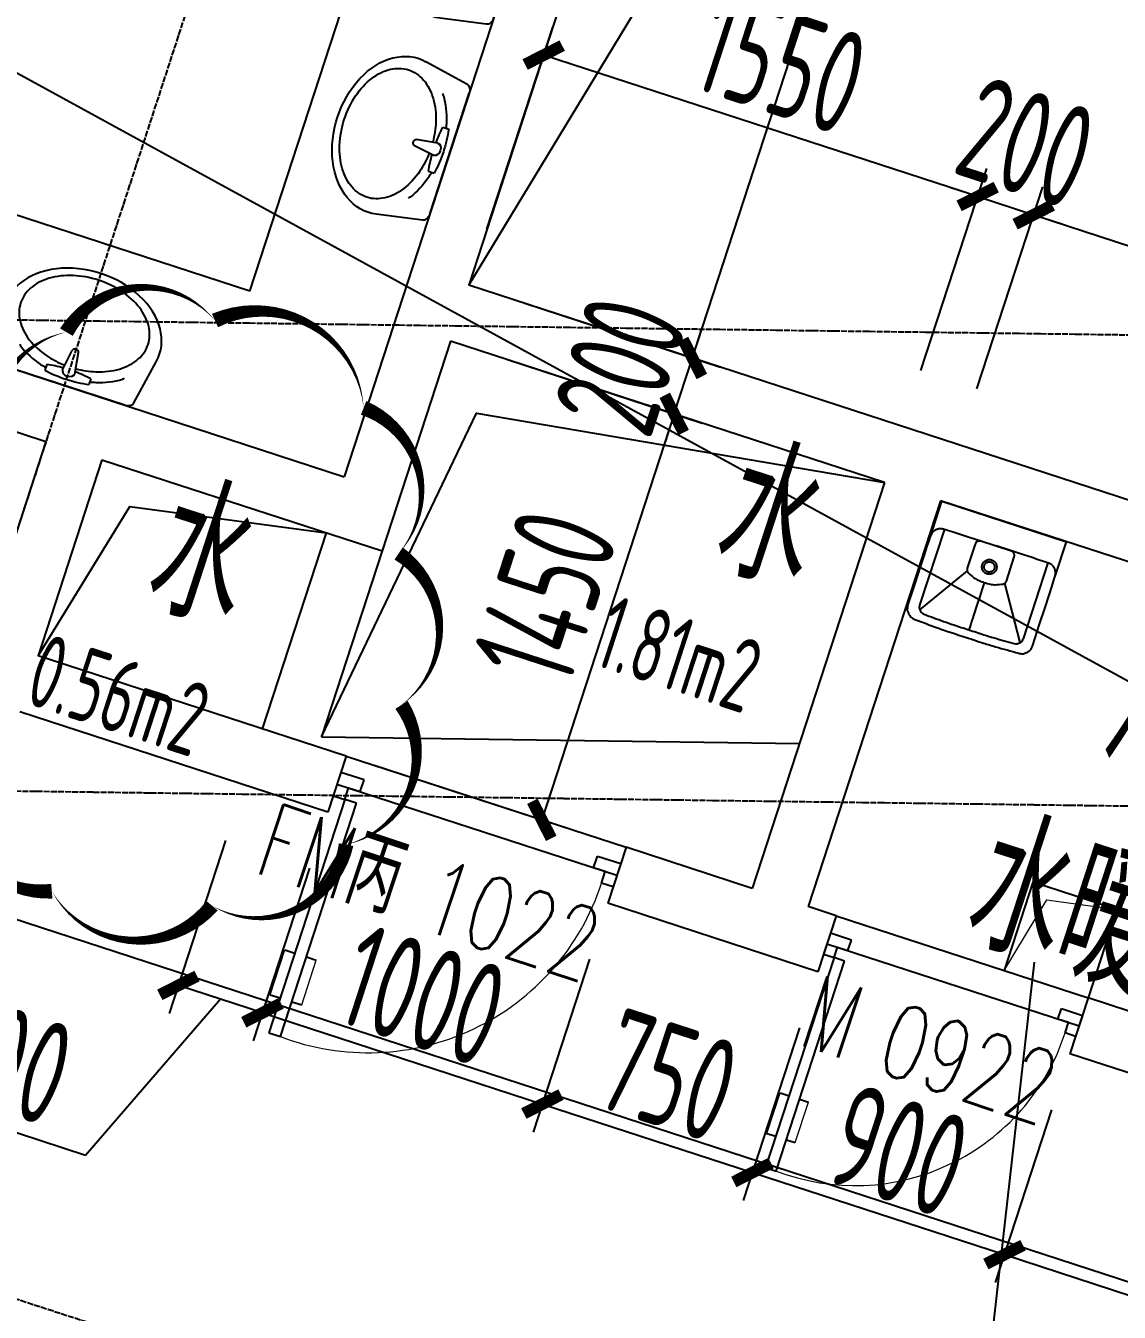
# Model space of a CAD drawing. Header units: millimetres. Extents: x 11639278 to 23698211, y -13072636 to -5537337.
# Drawn here: x 11841120 to 11844833, y -6352120 to -6347750 of the extents above; entities that cross this region are included whole.
import ezdxf
from ezdxf.enums import TextEntityAlignment as Align

# ---------------------------------------------------------------- set-up
doc = ezdxf.new("R2010")
doc.units = ezdxf.units.MM
doc.header["$LTSCALE"] = 10
for name, pattern in [('A2-RG-AXIS$0$CENTER', [2, 1.25, -0.25, 0.25, -0.25]), ('A2-RG-AXIS$0$DOTE', [2.4200000000000004, 2, -0.2, 0.02, -0.2]), ('A2-RI-F1$0$HIDDEN', [0.375, 0.25, -0.125])]:
    doc.linetypes.add(name, pattern=pattern)
for name, color, linetype in [('A2-RB-F1$0$A-DIMS-100', 1, 'Continuous'), ('A2-RD-F1（少）$0$A-1-1-X-toilel$0$A-FIXT', 55, 'Continuous'), ('A2-RG-AXIS$0$A-GRID', 1, 'A2-RG-AXIS$0$CENTER'), ('A2-RI-F1$0$A-BEAM-PLAN-C', 2, 'Continuous'), ('A2-RI-F1$0$A-DOOR', 32, 'Continuous'), ('A2-RI-F1$0$A-HOLE', 2, 'Continuous'), ('A2-RI-F1$0$A-STRS', 50, 'Continuous'), ('A2-RI-F1$0$A-SYMB', 4, 'Continuous'), ('A2-RI-F1$0$A-SYMB-AREA', 4, 'Continuous'), ('A2-RI-F1$0$A-SYMB-DOOR', 3, 'Continuous'), ('A2-RI-F1$0$A-SYMB-NAME', 4, 'Continuous'), ('A2-RI-F1$0$A-SYMB-VOID', 35, 'Continuous'), ('A2-RI-F1$0$A-WALL', 7, 'Continuous')]:
    doc.layers.add(name, color=color, linetype=linetype)
doc.layers.add('A2-RI-F1$0$A-DETL-LLIN', color=3, linetype='Continuous', lineweight=5)
doc.styles.add('A2-RB-F1$0$XD2008', font='hzs.shx', dxfattribs={"width": 0.7, "bigfont": 'hztxt.shx'})
doc.styles.add('A2-RI-F1$0$ECADI', font='hzs.shx', dxfattribs={"width": 0.7, "bigfont": 'hztxt.shx'})
doc.styles.add('A2-RI-F1$0$ECADI-TXT', font='simplex.shx', dxfattribs={"bigfont": 'hztxt.shx'})
doc.dimstyles.new('A2-RB-F1$0$XD100$0', dxfattribs={"dimscale": 100, "dimtxt": 3.5, "dimasz": 1, "dimexe": 1, "dimexo": 2, "dimgap": 0.5, "dimtad": 1, "dimdec": 0, "dimdsep": 46, "dimtxsty": 'A2-RB-F1$0$XD2008', "dimblk1": 'A2-RB-F1$0$_ArchTick', "dimblk2": 'A2-RB-F1$0$_ArchTick', "dimsah": 1, "dimcen": 2.5, "dimclrt": 4, "dimaunit": 1, "dimadec": 0, "dimazin": 0, "dimtfac": 1, "dimtdec": 0, "dimtix": 1, "dimtmove": 1, "dimatfit": 3, "dimfxl": 0, "dimtolj": 1, "dimtzin": 0, "dimarcsym": 0})

# ---------------------------------------------------------------- blocks, each defined once
blk = doc.blocks.new('A2-RI-F1$0$5erhfh')
at = {"layer": 'A2-RI-F1$0$A-SYMB-AREA', "style": 'A2-RI-F1$0$ECADI', "width": 0.7}
blk.add_attdef('340M2', text='', height=2.5, dxfattribs=at).set_placement((0, 1.25), align=Align.MIDDLE_LEFT)
at = {"layer": 'A2-RI-F1$0$A-SYMB-NAME', "style": 'A2-RI-F1$0$ECADI', "width": 0.7}
blk.add_attdef('CHINESENAME', (-12.29193252821193, 3.0875), '', height=4.5, dxfattribs=at)
blk = doc.blocks.new('A2-RI-F1$0$door-1000')
for p, q in [((0.6493001440558146, 0.6470603530760854), (0.7083274303022336, 0.7058840215922828)), ((0.7083274303022336, 0.7058840215922828), (0.7083274303022336, 0.7058840215922828)), ((0.7083274303022336, 0.7058840215922828), (0.7671510987011061, 0.6468567355786945)), ((0.6787119787186384, 0.6175467101875256), (0.6493001440558146, 0.6470603530760854)), ((0.7082256213780056, 0.6469585443846881), (0.6787119787186384, 0.6175467101875256)), ((0.7376374560417389, 0.617444901379713), (0.7082256213780056, 0.6469585443846881)), ((0.7671510987011061, 0.6468567355786945), (0.7376374560417389, 0.617444901379713)), ((0.05902728531691537, 0.058823668749028), (-4.638422979041934e-10, 3.510649548843503e-10)), ((0.0884391195140779, 0.02931002574223385), (0.05902728531691537, 0.058823668749028)), ((-4.638422979041934e-10, 3.510649548843503e-10), (0.05882366746845946, -0.05902728554610803)), ((-4.638422979041934e-10, 3.510649548843503e-10), (-4.638422979041934e-10, 3.510649548843503e-10)), ((0.05892547639177792, -0.0001018084567476762), (0.0884391195140779, 0.02931002574223385)), ((0.05882366746845946, -0.05902728554610803), (0.08833731059166894, -0.02961545134712651)), ((0.08833731059166894, -0.02961545134712651), (0.05892547639177792, -0.0001018084567476762)), ((0.1178509532483076, -0.000203617149963975), (0.08833731059166894, -0.02961545134712651)), ((0.08833731059166894, -0.02961545134712651), (0.6765739950369607, -0.619888310551687)), ((0.7060876381601702, -0.5904764763545245), (0.1178509532483076, -0.000203617149963975)), ((0.5050864988024841, -0.3887795741884474), (0.5300519447773695, -0.3639002478448674)), ((0.4506074101691411, -0.4430707346164127), (0.4755728561449359, -0.4181914085038443)), ((0.6182652814331959, -0.502350123713768), (0.6432307274099003, -0.4774707974866033)), ((0.5637861927989434, -0.5566412841435522), (0.588751638309077, -0.5317619579127495)), ((0.6765739950369607, -0.619888310551687), (0.7060876381601702, -0.5904764763545245))]:
    blk.add_line(p, q)
at = {"lineweight": 13}
for p, q in [((0.6432307274099003, -0.4774707974866033), (0.5300519447773695, -0.3639002478448674)), ((0.5637861927989434, -0.5566412841435522), (0.4506074101691411, -0.4430707346164127))]:
    blk.add_line(p, q, dxfattribs=at)
blk.add_arc((0.1481008371338248, 0.02847035136255727), 0.833333333809029, 312.0349782215454, 44.97267390679077, dxfattribs=at)
blk = doc.blocks.new('A2-RI-F1$0$ECADI-TAG-DOOR')
blk = doc.blocks.new('A2-RI-F1')
at = {"layer": 'A2-RI-F1$0$A-BEAM-PLAN-C'}
for p, q in [((11842139.35696339, -6349471.974983936), (11841922.40860529, -6350137.579361187)), ((11842329.51105943, -6349533.954172071), (11842123.78664397, -6350165.123140715)), ((11842123.78664397, -6350165.123140715), (11843746.75418974, -6350187.486670898))]:
    blk.add_line(p, q, dxfattribs=at)
at = {"layer": 'A2-RI-F1$0$A-DETL-LLIN'}
blk.add_lwpolyline([(11844442.01218575, -6350958.823749803), (11844586.54302688, -6350719.378317066), (11844825.16414321, -6350751.374429961)], dxfattribs=at)
at = {"layer": 'A2-RI-F1$0$A-HOLE'}
for p, q in [((11844539.93275645, -6350658.405568648), (11844442.01218575, -6350958.823749802)), ((11844825.16414321, -6350751.374429961), (11844539.93275645, -6350658.405568648)), ((11844825.16414321, -6350751.374429961), (11844727.2433298, -6351051.792532006))]:
    blk.add_line(p, q, dxfattribs=at)
at = {"layer": 'A2-RI-F1$0$A-STRS'}
for p, q in [((11842207.63974934, -6350230.548143396), (11843158.41022951, -6350540.444084063)), ((11842176.65015528, -6350325.625191413), (11843127.42063544, -6350635.52113208)), ((11843871.48808963, -6350772.866039577), (11844727.2433298, -6351051.792532004)), ((11843840.49849557, -6350867.943087594), (11844696.25373573, -6351146.869580021))]:
    blk.add_line(p, q, dxfattribs=at)
at = {"layer": 'A2-RI-F1$0$A-SYMB'}
blk.add_lwpolyline([(11847011.99882421, -6353542.674564505), (11844347.99528472, -6352674.350827796), (11844545.1730036, -6350930.177739101)], dxfattribs=at)
at = {"layer": 'A2-RI-F1$0$A-SYMB-VOID', "linetype": 'A2-RI-F1$0$HIDDEN', "ltscale": 500}
blk.add_lwpolyline([(11842623.89100344, -6348630.787257051), (11843896, -6346533), (11848846.9471135, -6347447.192957364)], dxfattribs=at)
at = {"layer": 'A2-RI-F1$0$A-SYMB-VOID', "ltscale": 500}
for points in [[(11842123.78664397, -6350165.123140715), (11842650, -6349065.5), (11844035.60605956, -6349301.280061134)], [(11841161.79222117, -6349889.662608631), (11841473.5, -6349383), (11842139.35696339, -6349471.974983936)]]:
    blk.add_lwpolyline(points, dxfattribs=at)
at = {"layer": 'A2-RI-F1$0$A-WALL'}
for p, q in [((11847985.11159611, -6332182.394076765), (11842623.89100344, -6348630.787257056)), ((11843363.44334763, -6345716.439507224), (11842201.33615368, -6349281.820881318)), ((11839063.85721344, -6348259.1849012), (11842201.33615368, -6349281.820881318)), ((11839001.8770477, -6348449.338678591), (11841188.58649612, -6349162.07900374)), ((11847063.5876774, -6350077.870444621), (11842623.89100344, -6348630.787257056)), ((11842561.9118153, -6348820.94135309), (11842329.51105943, -6349533.954172071)), ((11844035.60605956, -6349301.280061134), (11842561.9118153, -6348820.94135309)), ((11841188.58649612, -6349162.079003738), (11840568.79463946, -6351063.619888312)), ((11841378.74059, -6349224.058198461), (11841161.79222117, -6349889.662608631)), ((11841378.74059, -6349224.05819846), (11842329.51105943, -6349533.954172071)), ((11844035.60605956, -6349301.280061134), (11843586.25694558, -6350679.897257373)), ((11844225.7601556, -6349363.259249267), (11843776.41104162, -6350741.876445509)), ((11846185.72412349, -6350002.093636942), (11844225.7601556, -6349363.259249267)), ((11842207.63974934, -6350230.548143396), (11841161.79222117, -6349889.662608631)), ((11842145.66056121, -6350420.702239428), (11841099.81303303, -6350079.816704687)), ((11842207.63974934, -6350230.548143396), (11842145.66056121, -6350420.702239429)), ((11843158.41022951, -6350540.444084067), (11843096.43104137, -6350730.598180099)), ((11843586.25694558, -6350679.897257373), (11843158.41022951, -6350540.444084069)), ((11843809.5089015, -6350963.020135609), (11843096.43104137, -6350730.598180102)), ((11843871.48808963, -6350772.866039577), (11843776.41104162, -6350741.876445509)), ((11843871.48808963, -6350772.866039576), (11843809.5089015, -6350963.020135609)), ((11844727.18152178, -6351051.772386184), (11844665.20233365, -6351241.926482217)), ((11845736.37500951, -6351380.710833185), (11844727.18152179, -6351051.772386184)), ((11846288.00964648, -6351770.867387758), (11844665.20233365, -6351241.926482216))]:
    blk.add_line(p, q, dxfattribs=at)
at = {"layer": 'Defpoints', "color": 3}
blk.add_line((11846489, -6350866.5), (11821709.5, -6337304), dxfattribs=at)
at = {"layer": 'Defpoints', "color": 3, "linetype": 'Continuous'}
blk.add_line((11876854.97169655, -6362444.349408454), (11823602.24585224, -6345087.054547861), dxfattribs=at)
at = {"layer": 'Defpoints'}
blk.add_lwpolyline([(11841762.4681237, -6348751.254285099, 0, 50, 0.52056705), (11841257.79879527, -6348790.814979377, 0, 50, 0.52056705), (11841257.79879527, -6348790.814979377, 0, 50, 0.52056705), (11841059.89878884, -6349255.60006927, 0, 50, 0.52056705), (11841059.89878884, -6349255.60006927, 0, 50, 0.52056705), (11840802.60446844, -6349769.833233965, 0, 50, 0.52056705), (11840802.60446844, -6349769.833233964, 0, 50, 0.52056705), (11840881.76447101, -6350293.964951363, 0, 50, 0.52056705), (11840881.76447101, -6350293.964951362, 0, 50, 0.52056705), (11841208.32379366, -6350689.52720541, 0, 50, 0.52056705), (11841208.32379366, -6350689.52720541, 0, 50, 0.52056705), (11841752.57312337, -6350738.975280211, 0, 50, 0.52056705), (11841752.57312337, -6350738.975280211, 0, 50, 0.52056705), (11842207.7674502, -6350531.295600482, 0, 50, 0.52056705), (11842207.7674502, -6350531.295600482, 0, 50, 0.52056705), (11842395.7724563, -6350056.623130065, 0, 50, 0.52056705), (11842395.7724563, -6350056.623130066, 0, 50, 0.52056705), (11842385.87745598, -6349542.38996537, 0, 50, 0.52056705), (11842385.87745598, -6349542.38996537, 0, 50, 0.52056705), (11842267.13745212, -6349047.931561722, 0, 50, 0.52056705), (11842267.13745212, -6349047.931561722, 0, 50, 0.52056705), (11841762.46812369, -6348751.254285099, 0, 0, 0)], format="xyseb", dxfattribs=at)
ref = blk.add_blockref('A2-RI-F1$0$5erhfh', (11844507.99422449, -6350259.717314845), dxfattribs=dict(xscale=100.0000000002661, yscale=100.0000000002661, zscale=100.0000000002661, rotation=341.9467459264774))
ref.add_attrib('340M2', '1.81m2', (11843038.5, -6349918.5), dxfattribs={"layer": 'A2-RI-F1$0$A-SYMB-AREA', "height": 250, "rotation": 341.9467459342023, "style": 'A2-RI-F1$0$ECADI', "width": 0.7})
ref.add_attrib('CHINESENAME', '水', (11843434.99740461, -6349585.239413176), dxfattribs={"layer": 'A2-RI-F1$0$A-SYMB-NAME', "height": 449.9999999999999, "rotation": 341.9467459342023, "style": 'A2-RI-F1$0$ECADI', "width": 0.7})
ref = blk.add_blockref('A2-RI-F1$0$5erhfh', (11842578.49422449, -6350389.717314845), dxfattribs=dict(xscale=100.0000000002661, yscale=100.0000000002661, zscale=100.0000000002661, rotation=341.9467459264774))
ref.add_attrib('340M2', '0.56m2', (11841109, -6350048.5), dxfattribs={"layer": 'A2-RI-F1$0$A-SYMB-AREA', "height": 250, "rotation": 341.9467459342023, "style": 'A2-RI-F1$0$ECADI', "width": 0.7})
ref.add_attrib('CHINESENAME', '水', (11841505.49740461, -6349715.239413176), dxfattribs={"layer": 'A2-RI-F1$0$A-SYMB-NAME', "height": 449.9999999999999, "rotation": 341.9467459342023, "style": 'A2-RI-F1$0$ECADI', "width": 0.7})
ref = blk.add_blockref('A2-RI-F1$0$5erhfh', (11845829.6442446, -6350905.801212525), dxfattribs=dict(xscale=100.0000000002661, yscale=100.0000000002661, zscale=100.0000000002661, rotation=341.9467459264774))
ref.add_attrib('CHINESENAME', '清洁间', (11844756.64742472, -6350231.323310858), dxfattribs={"layer": 'A2-RI-F1$0$A-SYMB-NAME', "height": 449.9999999999999, "rotation": 341.9467459342023, "style": 'A2-RI-F1$0$ECADI', "width": 0.7})
ref = blk.add_blockref('A2-RI-F1$0$5erhfh', (11845360.47554306, -6351527.524753824), dxfattribs=dict(xscale=100.0000000002661, yscale=100.0000000002661, zscale=100.0000000002661, rotation=341.9467459264774))
ref.add_attrib('CHINESENAME', '水暖', (11844287.47872318, -6350853.046852155), dxfattribs={"layer": 'A2-RI-F1$0$A-SYMB-NAME', "height": 449.9999999999999, "rotation": 341.9467459342023, "style": 'A2-RI-F1$0$ECADI', "width": 0.7})
at = {"layer": 'A2-RI-F1$0$A-DOOR'}
for p, xscale, yscale, zscale, rotation in [((11842189.56248615, -6350286.009755522), 1000.000000000121, 1000.000000000121, 1000.000000000121, 297.0460334203052), ((11843852.11959335, -6350832.28919529), 900.000000000201, 900.000000000201, 900.000000000201, 297.0460334202938)]:
    blk.add_blockref('A2-RI-F1$0$door-1000', p, dxfattribs=dict(at, xscale=xscale, yscale=yscale, zscale=zscale, rotation=rotation))
at = {"layer": 'A2-RI-F1$0$A-SYMB-DOOR'}
ref = blk.add_blockref('A2-RI-F1$0$ECADI-TAG-DOOR', (11842341.80914791, -6351541.640029094), dxfattribs=dict(at, xscale=100.0000000021948, yscale=100.0000000021948, zscale=100.0000000021948, rotation=341.6200525909762))
ref.add_attrib('门窗主编号1', 'FM丙', dxfattribs={"height": 250.0000000002097, "rotation": 341.620052493189, "style": 'A2-RI-F1$0$ECADI-TXT', "width": 0.6999999999999982}).set_placement((11842353.24829084, -6350777.853976386), align=Align.RIGHT)
ref.add_attrib('门窗主编号2', '1022', (11842445.7952195, -6350813.054707914, 333.3333333332655), dxfattribs={"height": 250.0000000002097, "rotation": 341.620052493189, "style": 'A2-RI-F1$0$ECADI-TXT', "width": 0.6999999999999982})
ref = blk.add_blockref('A2-RI-F1$0$ECADI-TAG-DOOR', (11843894.51392842, -6352027.585321181, -333.3333333332655), dxfattribs=dict(at, xscale=100.0000000021948, yscale=100.0000000021948, zscale=100.0000000021948, rotation=341.6200525909762))
ref.add_attrib('门窗主编号1', 'M', dxfattribs={"height": 250.0000000002097, "rotation": 341.620052493189, "style": 'A2-RI-F1$0$ECADI-TXT', "width": 0.6999999999999982}).set_placement((11843905.95307135, -6351263.799268472, -333.3333333332655), align=Align.RIGHT)
ref.add_attrib('门窗主编号2', '0922', (11843998.5, -6351299), dxfattribs={"height": 250.0000000002097, "rotation": 341.620052493189, "style": 'A2-RI-F1$0$ECADI-TXT', "width": 0.6999999999999982})
blk = doc.blocks.new('A2-RG-AXIS')
at = {"layer": 'A2-RG-AXIS$0$A-GRID', "linetype": 'A2-RG-AXIS$0$DOTE'}
for p, q in [((11852706.95005826, -6313823.953760517), (11839546.10748518, -6354201.152515314)), ((11835588.55433006, -6348674.895688873), (11872727.02249406, -6349175.084193552)), ((11832290.15142998, -6349206.685999709), (11870250.84256026, -6361579.665947913)), ((11835567.00715613, -6350274.750594574), (11872705.48030027, -6350774.939166326))]:
    blk.add_line(p, q, dxfattribs=at)
blk = doc.blocks.new('A2-RB-F1$0$_ArchTick')
at = {"color": 0, "linetype": 'ByBlock', "const_width": 0.4}
blk.add_lwpolyline([(-0.5, -0.5), (0.5, 0.5)], dxfattribs=at)
blk = doc.blocks.new('*D1664')
at = {"layer": 'A2-RB-F1$0$A-DIMS-100', "color": 0, "lineweight": -2, "transparency": 16777216}
for p, q in [((11843821.22814388, -6345602.697228225), (11844485.81326319, -6345819.313367457)), ((11843383.55317077, -6348878.392990349), (11844390.73621517, -6345788.32377339)), ((11842814.04509947, -6348692.766445186), (11843478.63021878, -6348909.382584417))]:
    blk.add_line(p, q, dxfattribs=at)
at = {"layer": 'Defpoints', "color": 0, "transparency": 16777216}
for p in [(11843631.07404784, -6345540.71804009), (11844390.73621517, -6345788.32377339), (11842623.89100344, -6348630.78725705)]:
    blk.add_point(p, dxfattribs=at)
at = {"layer": 'A2-RB-F1$0$A-DIMS-100', "color": 0, "lineweight": -2, "transparency": 16777216, "xscale": 100, "yscale": 100, "zscale": 100}
for p, rotation in [((11844390.73621517, -6345788.32377339), 71.9470404932013), ((11843383.55317077, -6348878.392990349), 251.9470404932013)]:
    blk.add_blockref('A2-RB-F1$0$_ArchTick', p, dxfattribs=dict(at, rotation=rotation))
at = {"layer": 'A2-RB-F1$0$A-DIMS-100', "color": 4, "transparency": 16777216, "insert": (11843673.22133493, -6347263.631795218), "char_height": 350, "attachment_point": 5, "rotation": 71.9470404932013, "style": 'A2-RB-F1$0$XD2008'}
blk.add_mtext('\\A1;3250', dxfattribs=at)
blk = doc.blocks.new('*D1665')
at = {"layer": 'A2-RB-F1$0$A-DIMS-100', "color": 0, "lineweight": -2, "transparency": 16777216}
for p, q in [((11842814.04509947, -6348692.766445191), (11843478.63021886, -6348909.382584456)), ((11843383.55317085, -6348878.392990388), (11843414.54276492, -6348783.315942371)), ((11842752.06591133, -6348882.920541226), (11843416.65103072, -6349099.536680492)), ((11843321.57398271, -6349068.547086423), (11843383.55317085, -6348878.392990388)), ((11843321.57398271, -6349068.547086423), (11843290.58438864, -6349163.62413444))]:
    blk.add_line(p, q, dxfattribs=at)
at = {"layer": 'Defpoints', "color": 0, "transparency": 16777216}
for p in [(11842623.89100344, -6348630.787257053), (11842561.9118153, -6348820.941353088), (11843383.55317085, -6348878.392990388)]:
    blk.add_point(p, dxfattribs=at)
at = {"layer": 'A2-RB-F1$0$A-DIMS-100', "color": 0, "lineweight": -2, "transparency": 16777216, "xscale": 100, "yscale": 100, "zscale": 100}
for p, rotation in [((11843383.55317085, -6348878.392990388), 251.9470404924696), ((11843321.57398271, -6349068.547086423), 71.94704049246957)]:
    blk.add_blockref('A2-RB-F1$0$_ArchTick', p, dxfattribs=dict(at, rotation=rotation))
at = {"layer": 'A2-RB-F1$0$A-DIMS-100', "color": 4, "transparency": 16777216, "insert": (11843138.64021874, -6348903.743451753), "char_height": 350, "attachment_point": 5, "rotation": 71.94704049246964, "style": 'A2-RB-F1$0$XD2008'}
blk.add_mtext('\\A1;200', dxfattribs=at)
blk = doc.blocks.new('*D1666')
at = {"layer": 'A2-RB-F1$0$A-DIMS-100', "color": 0, "lineweight": -2, "transparency": 16777216}
for p, q in [((11842752.06591133, -6348882.920541227), (11843416.65103073, -6349099.536680488)), ((11843321.57398271, -6349068.54708642), (11842872.22486872, -6350447.16428265)), ((11842302.71679735, -6350261.537737456), (11842967.30191674, -6350478.153876718))]:
    blk.add_line(p, q, dxfattribs=at)
at = {"layer": 'Defpoints', "color": 0, "transparency": 16777216}
for p in [(11842561.9118153, -6348820.94135309), (11842112.56270132, -6350199.55854932), (11842872.22486872, -6350447.16428265)]:
    blk.add_point(p, dxfattribs=at)
at = {"layer": 'A2-RB-F1$0$A-DIMS-100', "color": 0, "lineweight": -2, "transparency": 16777216, "xscale": 100, "yscale": 100, "zscale": 100}
for p, rotation in [((11843321.57398271, -6349068.54708642), 71.94704049287326), ((11842872.22486872, -6350447.16428265), 251.9470404928733)]:
    blk.add_blockref('A2-RB-F1$0$_ArchTick', p, dxfattribs=dict(at, rotation=rotation))
at = {"layer": 'A2-RB-F1$0$A-DIMS-100', "color": 4, "transparency": 16777216, "insert": (11842882.97606768, -6349688.129097881), "char_height": 350, "attachment_point": 5, "rotation": 71.94704049287326, "style": 'A2-RB-F1$0$XD2008'}
blk.add_mtext('\\A1;1450', dxfattribs=at)
blk = doc.blocks.new('*D1669')
at = {"layer": 'A2-RB-F1$0$A-DIMS-100', "color": 0, "lineweight": -2, "transparency": 16777216}
for p, q in [((11842685.87019157, -6348440.633161022), (11842909.43242953, -6347754.737192636)), ((11844352.13707972, -6348330.152948694), (11842878.44283546, -6347849.814240653)), ((11844159.56443583, -6348920.971869064), (11844383.12667378, -6348235.075900679))]:
    blk.add_line(p, q, dxfattribs=at)
at = {"layer": 'Defpoints', "color": 0, "transparency": 16777216}
for p in [(11842878.44283546, -6347849.814240653), (11842623.89100344, -6348630.787257056), (11844097.58524769, -6349111.125965098)]:
    blk.add_point(p, dxfattribs=at)
at = {"layer": 'A2-RB-F1$0$A-DIMS-100', "color": 0, "lineweight": -2, "transparency": 16777216, "xscale": 100, "yscale": 100, "zscale": 100}
for p, rotation in [((11842878.44283546, -6347849.814240653), 161.9470404934015), ((11844352.13707972, -6348330.152948694), 341.9470404934015)]:
    blk.add_blockref('A2-RB-F1$0$_ArchTick', p, dxfattribs=dict(at, rotation=rotation))
at = {"layer": 'A2-RB-F1$0$A-DIMS-100', "color": 4, "transparency": 16777216, "insert": (11843685.01654424, -6347876.060236637), "char_height": 350, "attachment_point": 5, "rotation": 341.9470404934015, "style": 'A2-RB-F1$0$XD2008'}
blk.add_mtext('\\A1;1550', dxfattribs=at)
blk = doc.blocks.new('*D1670')
at = {"layer": 'A2-RB-F1$0$A-DIMS-100', "color": 0, "lineweight": -2, "transparency": 16777216}
for p, q in [((11844159.56443583, -6348920.971869064), (11844383.12667378, -6348235.075900691)), ((11844352.13707971, -6348330.152948707), (11844257.06003169, -6348299.16335464)), ((11844349.71853187, -6348982.951057199), (11844573.28076981, -6348297.055088826)), ((11844352.13707971, -6348330.152948707), (11844542.29117575, -6348392.132136842)), ((11844542.29117575, -6348392.132136842), (11844637.36822376, -6348423.121730909))]:
    blk.add_line(p, q, dxfattribs=at)
at = {"layer": 'Defpoints', "color": 0, "transparency": 16777216}
for p in [(11844542.29117575, -6348392.132136842), (11844097.5852477, -6349111.125965098), (11844287.73934373, -6349173.105153233)]:
    blk.add_point(p, dxfattribs=at)
at = {"layer": 'A2-RB-F1$0$A-DIMS-100', "color": 0, "lineweight": -2, "transparency": 16777216, "xscale": 100, "yscale": 100, "zscale": 100}
for p, rotation in [((11844352.13707971, -6348330.152948707), 341.9470404936496), ((11844542.29117575, -6348392.132136842), 161.9470404936497)]:
    blk.add_blockref('A2-RB-F1$0$_ArchTick', p, dxfattribs=dict(at, rotation=rotation))
at = {"layer": 'A2-RB-F1$0$A-DIMS-100', "color": 4, "transparency": 16777216, "insert": (11844516.94071438, -6348147.219184737), "char_height": 350, "attachment_point": 5, "rotation": 341.9470404936497, "style": 'A2-RB-F1$0$XD2008'}
blk.add_mtext('\\A1;200', dxfattribs=at)
blk = doc.blocks.new('*D1438')
at = {"layer": 'A2-RB-F1$0$A-DIMS-100', "color": 0, "lineweight": -2, "transparency": 16777216}
for p, q in [((11842083.68137307, -6350610.856335461), (11841892.40435209, -6351197.700244044)), ((11843034.45185323, -6350920.752276136), (11842843.17483226, -6351507.596184717)), ((11841923.39394616, -6351102.623196027), (11842874.16442632, -6351412.519136701))]:
    blk.add_line(p, q, dxfattribs=at)
at = {"layer": 'Defpoints', "color": 0, "transparency": 16777216}
for p in [(11842145.66056121, -6350420.702239428), (11843096.43104137, -6350730.598180102), (11842874.16442632, -6351412.519136701)]:
    blk.add_point(p, dxfattribs=at)
at = {"layer": 'A2-RB-F1$0$A-DIMS-100', "color": 0, "lineweight": -2, "transparency": 16777216, "xscale": 100, "yscale": 100, "zscale": 100}
for p, rotation in [((11841923.39394616, -6351102.623196027), 161.9470404932704), ((11842874.16442632, -6351412.519136701), 341.9470404932705)]:
    blk.add_blockref('A2-RB-F1$0$_ArchTick', p, dxfattribs=dict(at, rotation=rotation))
at = {"layer": 'A2-RB-F1$0$A-DIMS-100', "color": 4, "transparency": 16777216, "insert": (11842468.5057729, -6351043.647808326), "char_height": 350, "attachment_point": 5, "rotation": 341.94704049327044, "style": 'A2-RB-F1$0$XD2008'}
blk.add_mtext('\\A1;1000', dxfattribs=at)
blk = doc.blocks.new('*D1439')
at = {"layer": 'A2-RB-F1$0$A-DIMS-100', "color": 0, "lineweight": -2, "transparency": 16777216}
for p, q in [((11841798.45022903, -6350517.88755326), (11841607.17320805, -6351104.731461843)), ((11842083.68137307, -6350610.85633546), (11841892.40435209, -6351197.700244043)), ((11841923.39394616, -6351102.623196026), (11841638.16280212, -6351009.654413826)), ((11841780.77837414, -6351056.138804926), (11841322.53852401, -6351586.994797034)), ((11841322.53852401, -6351586.994797034), (11840628.47607349, -6351360.770760342))]:
    blk.add_line(p, q, dxfattribs=at)
at = {"layer": 'Defpoints', "color": 0, "transparency": 16777216}
for p in [(11841860.42941716, -6350327.733457226), (11842145.66056121, -6350420.702239428), (11841638.16280212, -6351009.654413826)]:
    blk.add_point(p, dxfattribs=at)
at = {"layer": 'A2-RB-F1$0$A-DIMS-100', "color": 0, "lineweight": -2, "transparency": 16777216, "xscale": 100, "yscale": 100, "zscale": 100}
for p, rotation in [((11841638.16280212, -6351009.654413826), 161.9470404932675), ((11841923.39394616, -6351102.623196026), 341.9470404932675)]:
    blk.add_blockref('A2-RB-F1$0$_ArchTick', p, dxfattribs=dict(at, rotation=rotation))
at = {"layer": 'A2-RB-F1$0$A-DIMS-100', "color": 4, "transparency": 16777216, "insert": (11841045.2338854, -6351259.959420651), "char_height": 350, "attachment_point": 5, "rotation": 341.94704049326754, "style": 'A2-RB-F1$0$XD2008'}
blk.add_mtext('\\A1;300', dxfattribs=at)
blk = doc.blocks.new('*D1508')
at = {"layer": 'A2-RB-F1$0$A-DIMS-100', "color": 0, "lineweight": -2, "transparency": 16777216}
for p, q in [((11844349.71853187, -6348982.951057201), (11844573.28076982, -6348297.055088826)), ((11844542.29117575, -6348392.132136842), (11846502.25514364, -6349030.966524518)), ((11846309.68249976, -6349621.785444877), (11846533.24473771, -6348935.889476502))]:
    blk.add_line(p, q, dxfattribs=at)
at = {"layer": 'Defpoints', "color": 0, "transparency": 16777216}
for p in [(11846502.25514364, -6349030.966524518), (11844287.73934373, -6349173.105153235), (11846247.70331162, -6349811.939540911)]:
    blk.add_point(p, dxfattribs=at)
at = {"layer": 'A2-RB-F1$0$A-DIMS-100', "color": 0, "lineweight": -2, "transparency": 16777216, "xscale": 100, "yscale": 100, "zscale": 100}
for p, rotation in [((11844542.29117575, -6348392.132136842), 161.947040493317), ((11846502.25514364, -6349030.966524518), 341.9470404933169)]:
    blk.add_blockref('A2-RB-F1$0$_ArchTick', p, dxfattribs=dict(at, rotation=rotation))
at = {"layer": 'A2-RB-F1$0$A-DIMS-100', "color": 4, "transparency": 16777216, "insert": (11845591.99974635, -6348497.625972643), "char_height": 350, "attachment_point": 5, "rotation": 341.947040493317, "style": 'A2-RB-F1$0$XD2008'}
blk.add_mtext('\\A1;2061', dxfattribs=at)
blk = doc.blocks.new('*D1511')
at = {"layer": 'A2-RB-F1$0$A-DIMS-100', "color": 0, "lineweight": -2, "transparency": 16777216}
for p, q in [((11844603.22314552, -6351432.080578248), (11844411.94612454, -6352018.924486827)), ((11844442.93571861, -6351923.84743881), (11846065.74303144, -6352452.788344353)), ((11846226.03045834, -6351961.02148379), (11846034.75343737, -6352547.865392369))]:
    blk.add_line(p, q, dxfattribs=at)
at = {"layer": 'Defpoints', "color": 0, "transparency": 16777216}
for p in [(11844665.20233365, -6351241.926482216), (11846288.00964648, -6351770.867387757), (11846065.74303144, -6352452.788344353)]:
    blk.add_point(p, dxfattribs=at)
at = {"layer": 'A2-RB-F1$0$A-DIMS-100', "color": 0, "lineweight": -2, "transparency": 16777216, "xscale": 100, "yscale": 100, "zscale": 100}
for p, rotation in [((11844442.93571861, -6351923.84743881), 161.9470404933315), ((11846065.74303144, -6352452.788344353), 341.9470404933315)]:
    blk.add_blockref('A2-RB-F1$0$_ArchTick', p, dxfattribs=dict(at, rotation=rotation))
at = {"layer": 'A2-RB-F1$0$A-DIMS-100', "color": 4, "transparency": 16777216, "insert": (11845324.06596167, -6351974.394533545), "char_height": 350, "attachment_point": 5, "rotation": 341.9470404933315, "style": 'A2-RB-F1$0$XD2008'}
blk.add_mtext('\\A1;1707', dxfattribs=at)
blk = doc.blocks.new('*D996')
at = {"layer": 'A2-RB-F1$0$A-DIMS-100', "color": 0, "lineweight": -2, "transparency": 16777216}
for p, q in [((11843747.52971336, -6351153.174231642), (11843556.25269239, -6351740.018140222)), ((11844603.22314552, -6351432.080578249), (11844411.94612454, -6352018.924486828)), ((11843587.24228646, -6351644.941092205), (11844442.93571861, -6351923.847438811))]:
    blk.add_line(p, q, dxfattribs=at)
at = {"layer": 'Defpoints', "color": 0, "transparency": 16777216}
for p in [(11843809.5089015, -6350963.020135609), (11844665.20233365, -6351241.926482216), (11844442.93571861, -6351923.847438811)]:
    blk.add_point(p, dxfattribs=at)
at = {"layer": 'A2-RB-F1$0$A-DIMS-100', "color": 0, "lineweight": -2, "transparency": 16777216, "xscale": 100, "yscale": 100, "zscale": 100}
for p, rotation in [((11843587.24228646, -6351644.941092205), 161.9470404934121), ((11844442.93571861, -6351923.847438811), 341.947040493412)]:
    blk.add_blockref('A2-RB-F1$0$_ArchTick', p, dxfattribs=dict(at, rotation=rotation))
at = {"layer": 'A2-RB-F1$0$A-DIMS-100', "color": 4, "transparency": 16777216, "insert": (11844084.81558919, -6351570.470907472), "char_height": 350, "attachment_point": 5, "rotation": 341.9470404934121, "style": 'A2-RB-F1$0$XD2008'}
blk.add_mtext('\\A1;900', dxfattribs=at)
blk = doc.blocks.new('*D997')
at = {"layer": 'A2-RB-F1$0$A-DIMS-100', "color": 0, "lineweight": -2, "transparency": 16777216}
for p, q in [((11843034.45185323, -6350920.752276136), (11842843.17483226, -6351507.596184716)), ((11843747.52971336, -6351153.174231641), (11843556.25269239, -6351740.018140221)), ((11842874.16442633, -6351412.519136699), (11843587.24228645, -6351644.941092204))]:
    blk.add_line(p, q, dxfattribs=at)
at = {"layer": 'Defpoints', "color": 0, "transparency": 16777216}
for p in [(11843096.43104137, -6350730.598180102), (11843809.5089015, -6350963.020135608), (11843587.24228645, -6351644.941092204)]:
    blk.add_point(p, dxfattribs=at)
at = {"layer": 'A2-RB-F1$0$A-DIMS-100', "color": 0, "lineweight": -2, "transparency": 16777216, "xscale": 100, "yscale": 100, "zscale": 100}
for p, rotation in [((11842874.16442633, -6351412.519136699), 161.9470404934189), ((11843587.24228645, -6351644.941092204), 341.9470404934189)]:
    blk.add_blockref('A2-RB-F1$0$_ArchTick', p, dxfattribs=dict(at, rotation=rotation))
at = {"layer": 'A2-RB-F1$0$A-DIMS-100', "color": 4, "transparency": 16777216, "insert": (11843300.42994304, -6351314.806756414), "char_height": 350, "attachment_point": 5, "rotation": 341.94704049341897, "style": 'A2-RB-F1$0$XD2008'}
blk.add_mtext('\\A1;750', dxfattribs=at)
blk = doc.blocks.new('A2-RD-F1（少）$0$A-1-1-X-toilel$0$A-1-10-01~10(B1~wd)$0$A$C39426295')
at = {"layer": 'A2-RD-F1（少）$0$A-1-1-X-toilel$0$A-FIXT'}
for p, q in [((488.4945671274327, 400.0000529871322, 4500.000000000013), (56.45459204772487, 400.0000529875979, 4500.000000000013)), ((29.20711274910718, 382.704184812028, 4500.000000000013), (-0.0002133985981345177, 227.0413712291047, 4500.000000000013)), ((193.7037553070113, 350.8004648503847, 4500.000000000013), (193.7037553065456, 371.4418433317915, 4500.000000000013)), ((250.4745795852505, 351.0705280229449, 4500.000000000013), (261.4745795880444, 278.7513892683201, 4500.000000000013)), ((294.4745795899071, 351.0705280234106, 4500.000000000013), (283.4745795875788, 278.752488065511, 4500.000000000013)), ((351.2454038686119, 350.8004648503847, 4500.000000000013), (351.2454038686119, 371.4418433317915, 4500.000000000013)), ((515.7420464260504, 382.7041848115623, 4500.000000000013), (544.9493725742213, 227.0413712291047, 4500.000000000013))]:
    blk.add_line(p, q, dxfattribs=at)
at = {"layer": 'A2-RD-F1（少）$0$A-1-1-X-toilel$0$A-FIXT', "extrusion": (0, 0, -1)}
for centre, major_axis, ratio, start_param, end_param in [((56.45459204819053, 380.0000529875979, 4500.000000000013), (27.5000000003047, 1.584532990945647e-09), 0.7272727272676434, 3.277214619003459, 4.712388980421111), ((488.4945671274327, 380.0000529880635, 4500.000000000013), (27.49999999983112, -9.000444486873224e-10), 0.7272727272633275, 4.712388980357173, 6.147563341816026), ((266.9761914419942, 182.2340579549782, 4500.000000000013), (257.5018427586477, 1.059552544652701e-08), 0.7272727272655477, 3.959184585758328, 4.341951489243402), ((272.4745795875788, 171.9375282814726, 4500.000000000013), (272.6897837204385, 2.710022065991253e-07), 0.7272727266518706, 4.341951490301822, 4.41934678502359), ((272.4745795875788, 125.2272484749556, 4500.000000000013), (347.588270444544, -1.520704597525568e-08), 0.7272727273516814, 4.483781897982597, 4.712388980352602), ((272.4745795875788, 597.015059708152, 4500.000000000013), (347.5882704766664, 3.861576071816048e-09), 0.7272727272842059, 1.631073783587, 1.799403409150896), ((272.4745795880444, 351.0705280234106, 4500.000000000013), (22.0000000002289, 1.237908303654669e-09), 0.7272727272555041, 3.141592653655882, 6.283185307245675), ((272.4745795875788, 125.2272484749556, 4500.000000000013), (347.5882704811407, 2.605508531233118e-09), 0.7272727272751085, -1.570796326789714, -1.342189244443152), ((272.4745795875788, 597.015059708152, 4500.000000000013), (347.5882705534718, 3.145316282543536e-08), 0.7272727271261427, 1.342189244563349, 1.510518921195238), ((272.4745795875788, 171.9375282814726, 4500.000000000013), (272.6897833661853, 1.018285577360206e-07), 0.7272727274882769, -1.277754130047479, -1.200358835214891), ((277.972967733629, 182.2340579554439, 4500.000000000013), (257.5018427565484, -7.182811691572795e-09), 0.7272727272685225, -1.200358835643395, -0.8175919321537164), ((414.31564251706, 151.6791826151311, 4500.000000000013), (396.8197631844494, 2.028874503601595e-06), 0.7272727281736645, 3.737676922867439, 3.759410018160616), ((266.9761914415285, 168.4618620253168, 4500.000000000013), (227.2056963425946, 5.106563347226626e-09), 0.7272727272689086, 3.959184585738446, 4.341951489228707), ((272.4745795871131, 158.1653323513456, 4500.000000000013), (242.3936370587419, 1.138244318809454e-08), 0.7272727272346979, 4.341951489264275, 4.62959352509805), ((272.4745795871131, 158.1653323513456, 4500.000000000013), (242.3936370285943, 1.074678955656512e-08), 0.7272727273219654, -1.48800099320408, -1.200358835557764), ((277.972967733629, 168.4618620253168, 4500.000000000013), (227.2056963307689, 1.91302768773282e-08), 0.727272727292126, -1.200358835539811, -0.8175919320213831), ((130.6335166580975, 151.6791826151311, 4500.000000000013), (396.8197625484763, 7.99068900773132e-07), 0.7272727269232031, -0.6178173571333467, -0.5960842617328364), ((258.4837090726942, 175.0492683039047, 4500.000000000013), (214.7894211496992, -3.381451608253515e-09), 0.7272727272691979, 3.557590480720236, 3.959184585697382), ((272.4745795875788, 278.7519386671484, 4500.000000000013), (10.99999999996655, -6.210604946968998e-10), 0.7272727272688218, -6.870165156036556e-05, 3.141523951938233), ((286.4654501024634, 175.0492683039047, 4500.000000000013), (214.7894211508623, -1.719594871603682e-09), 0.7272727272722466, -0.8175919321304026, -0.4159978271614542), ((272.4745795880444, 200.0000529875979, 4500.000000000013), (275.000000000025, 7.622097397686627e-11), 0.7272727272727985, -0.1356219653307993, 3.277214618921208), ((245.294118267484, 179.2870192779228, 4500.000000000013), (200.3700537005009, 3.141432402640573e-10), 0.7272727272759633, 3.141592653592641, 3.557590480739181), ((299.6550409081392, 179.2870192774571, 4500.000000000013), (200.3700537004522, -2.757677291603445e-09), 0.7272727272886609, -0.4159978271614841, -2.140865262845182e-11), ((245.294118267484, 179.2870192779228, 4500.000000000013), (200.3700537005009, 3.133877259519672e-09), 0.7272727272514968, 2.725594826449745, 3.141592653611991), ((299.6550409081392, 179.2870192774571, 4500.000000000013), (200.3700537004523, 8.934533734277985e-10), 0.7272727272713133, 3.646194457473939e-12, 0.41599782715666), ((258.4837090726942, 183.5247702514753, 4500.000000000013), (214.7894211501557, -5.44413679121953e-10), 0.7272727272766517, 2.324000721469409, 2.725594826440325), ((286.4654501024634, 183.5247702514753, 4500.000000000013), (214.7894211506791, 3.225448354268744e-09), 0.7272727272797168, 0.415997827167915, 0.8175919321339258), ((266.9761914419942, 190.1121765300632, 4500.000000000013), (227.205696344469, -6.984352165769727e-09), 0.7272727272626863, 1.941233817942973, 2.324000721431076), ((277.9729677331634, 190.1121765300632, 4500.000000000013), (227.2056963376007, -8.168339581492439e-09), 0.7272727272747516, 0.8175919320827592, 1.200358835585929), ((272.4745795875788, 200.4087062040344, 4500.000000000013), (242.3936370481608, -2.121203518993618e-09), 0.7272727272653102, 1.570796326787364, 1.941233817959805), ((272.4745795875788, 200.4087062040344, 4500.000000000013), (242.3936370516785, 5.162117417089571e-09), 0.7272727272547561, 1.200358835642452, 1.570796326809217)]:
    blk.add_ellipse(centre, major_axis=major_axis, ratio=ratio, start_param=start_param, end_param=end_param, dxfattribs=at)
blk = doc.blocks.new('A2-RD-F1（少）')
at = {"layer": 'A2-RD-F1（少）$0$A-1-1-X-toilel$0$A-FIXT'}
for p, q in [((11841880.89569955, -6348651.482042329), (11842888.05006492, -6345561.486211729)), ((11841880.89569955, -6348651.482042328), (11839218.81071888, -6347783.790974412)), ((11844190.95721975, -6349488.00145986), (11844230.58236903, -6349364.8310107)), ((11844230.58236903, -6349364.8310107), (11844653.6752327, -6349502.734704301)), ((11844238.98615129, -6349460.056304185), (11844155.06629957, -6349717.525045291)), ((11844343.43933378, -6349510.682967766), (11844316.69170071, -6349592.745546188)), ((11844466.93408291, -6349535.158403149), (11844362.34933009, -6349501.069849675)), ((11844614.78734536, -6349619.504402023), (11844653.6752327, -6349502.734704301)), ((11844449.79956794, -6349636.130977883), (11844476.547201, -6349554.068399461)), ((11844590.77122896, -6349574.717802235), (11844506.85137723, -6349832.186543341)), ((11844155.79596094, -6349734.285766651), (11844317.1352858, -6349601.397587231)), ((11844496.3851077, -6349845.298041666), (11844444.34270945, -6349642.859817114))]:
    blk.add_line(p, q, dxfattribs=at)
for points in [[(11844115.14613113, -6349718.993014561), (11844139.32439726, -6349644.820756437), (11844157.78849714, -6349588.224141879), (11844171.36112933, -6349546.723572388), (11844180.86497915, -6349517.839361011), (11844187.12277657, -6349499.091877416), (11844190.95721975, -6349488.00145986), (11844193.19099443, -6349482.088484633), (11844194.64682395, -6349478.873277175), (11844194.64682395, -6349478.873277175), (11844196.01050781, -6349476.287795233), (11844197.42048352, -6349473.910276895), (11844198.87830895, -6349471.730585937), (11844200.38552914, -6349469.738560922), (11844201.94368295, -6349467.924059425), (11844203.55433445, -6349466.276926209), (11844205.21902868, -6349464.786999835), (11844206.9393107, -6349463.444118864), (11844206.9393107, -6349463.444118864), (11844208.71565024, -6349462.240001138), (11844210.54425294, -6349461.173767524), (11844212.42023632, -6349460.246392952), (11844214.33869886, -6349459.458846156), (11844216.29477091, -6349458.812127282), (11844218.28355714, -6349458.307186048), (11844220.30016267, -6349457.945035414), (11844222.33973643, -6349457.726618482), (11844222.33973643, -6349457.726618482), (11844224.40156822, -6349457.651661698), (11844226.50174988, -6349457.714745034), (11844228.66060219, -6349457.909155323), (11844230.89841448, -6349458.228211238), (11844233.23549513, -6349458.665237645), (11844235.69214588, -6349459.21351518), (11844238.28866229, -6349459.866343501), (11844241.04532751, -6349460.617060289), (11844241.04532751, -6349460.617060289), (11844244.2631717, -6349461.551982935), (11844249.3658919, -6349463.129558499), (11844258.0579392, -6349465.901321221), (11844272.04371384, -6349470.41876773), (11844293.02768549, -6349477.233375219), (11844322.71426721, -6349486.896665529), (11844362.80785925, -6349499.960135291), (11844415.01290606, -6349516.975274515)], [(11844538.2389948, -6349856.896708163), (11844562.41288739, -6349782.723024516), (11844580.84644852, -6349726.116456101), (11844594.33617353, -6349684.588863685), (11844603.67862055, -6349655.652044373), (11844609.6702783, -6349636.817814705), (11844613.10767972, -6349625.597984605), (11844614.78734536, -6349619.504402023), (11844615.50579534, -6349616.04885167), (11844615.50579534, -6349616.04885167), (11844615.92760793, -6349613.156374413), (11844616.18947124, -6349610.404638133), (11844616.29609969, -6349607.78453546), (11844616.25223292, -6349605.286946207), (11844616.06260437, -6349602.902769201), (11844615.73193467, -6349600.622878057), (11844615.26496346, -6349598.438152588), (11844614.66643037, -6349596.339472605), (11844614.66643037, -6349596.339472605), (11844613.9408364, -6349594.319869909), (11844613.09176519, -6349592.38087016), (11844612.12258692, -6349590.526138183), (11844611.03669081, -6349588.759345007), (11844609.83742184, -6349587.084168276), (11844608.52817543, -6349585.504260002), (11844607.11230937, -6349584.023323044), (11844605.59318726, -6349582.644978002), (11844605.59318726, -6349582.644978002), (11844603.97154405, -6349581.369422364), (11844602.23757262, -6349580.182794537), (11844600.37881115, -6349579.067696145), (11844598.38280446, -6349578.00677304), (11844596.23707836, -6349576.982664878), (11844593.92919005, -6349575.97797948), (11844591.44669056, -6349574.975343685), (11844588.77711849, -6349573.957422361), (11844588.77711849, -6349573.957422361), (11844585.62639776, -6349572.816562829), (11844580.57412862, -6349571.08420183), (11844571.91822758, -6349568.201541239), (11844557.95667441, -6349563.60978251), (11844536.98740423, -6349556.75007047), (11844507.30837157, -6349547.063619391), (11844467.2175562, -6349533.991630725), (11844415.01290606, -6349516.975274515)], [(11844374.35523421, -6349641.714288833), (11844366.25772146, -6349666.55771231), (11844359.07418481, -6349688.59702841), (11844352.73438323, -6349708.04773877), (11844347.16806954, -6349725.125364042), (11844342.30500889, -6349740.045386849), (11844338.0749479, -6349753.023346856), (11844334.40763933, -6349764.274764718), (11844331.23285459, -6349774.015104041), (11844331.23285459, -6349774.015104041), (11844328.48537916, -6349782.444444965), (11844326.12022235, -6349789.700820346), (11844324.09741998, -6349795.906841547), (11844322.37701407, -6349801.185100915), (11844322.16684885, -6349801.829894438)]]:
    blk.add_lwpolyline(points, dxfattribs=at)
for points in [[(11844362.34933009, -6349501.069849675, 0.06554299999999999), (11844357.93141247, -6349500.246817457, 0.08794600000000001), (11844354.59577841, -6349500.656317492, 0.043207), (11844350.98269291, -6349502.11601728, 0.043207), (11844347.67424071, -6349504.174962246, 0.08794600000000001), (11844345.37777189, -6349506.628607669, 0.06554299999999999), (11844343.43933378, -6349510.682967766)], [(11844476.547201, -6349554.068399461, 0.06554299999999999), (11844477.37023322, -6349549.650481842, 0.08794600000000001), (11844476.96073319, -6349546.314847779, 0.043207), (11844475.5010334, -6349542.701762276, 0.043207), (11844473.44208843, -6349539.393310076, 0.08794600000000001), (11844470.98844301, -6349537.096841263, 0.06554299999999999), (11844466.93408291, -6349535.158403149)], [(11844316.69170071, -6349592.745546188, 0.045154), (11844315.97090847, -6349595.897210522, 0.066973), (11844315.96906368, -6349598.082247131, 0.023377), (11844316.45071346, -6349600.734497451, 0.023377), (11844317.17786528, -6349603.330225282, 0.066973), (11844318.13543293, -6349605.29428114, 0.045154), (11844320.16235298, -6349607.813011311)], [(11844320.16235298, -6349607.813011311, 0.040676), (11844339.64841721, -6349624.959622975, 0.061834), (11844354.52531381, -6349633.414544571, 0.019555), (11844374.63651436, -6349640.851312499, 0.019555), (11844395.26727406, -6349646.69405667, 0.061834), (11844412.26906514, -6349648.629735237, 0.040676), (11844438.11657408, -6349646.259234732)], [(11844438.11657408, -6349646.259234732, 0.045154), (11844441.23841846, -6349645.418702642, 0.066973), (11844443.16944364, -6349644.396160237, 0.023377), (11844445.28654073, -6349642.72749231, 0.023377), (11844447.23859716, -6349640.868488826, 0.066973), (11844448.52470469, -6349639.102047258, 0.045154), (11844449.79956794, -6349636.130977883)], [(11844115.14613113, -6349718.993014561, 0.06554299999999999), (11844113.08853488, -6349730.037824527, 0.08794600000000001), (11844114.11229116, -6349738.376890666, 0.043207), (11844117.76156275, -6349747.409601116, 0.043207), (11844122.90890946, -6349755.680747532, 0.08794600000000001), (11844129.043004, -6349761.421913368, 0.06554299999999999), (11844139.17892636, -6349766.268005343)], [(11844155.06629957, -6349717.525045291, 0.063574), (11844153.70234194, -6349724.690323566, 0.086064), (11844154.29887294, -6349730.063210759, 0.041147), (11844156.54564998, -6349735.951221799, 0.041147), (11844159.7262645, -6349741.391840366, 0.086064), (11844163.53955157, -6349745.223640217, 0.063574), (11844169.97817852, -6349748.650802108)], [(11844139.17892636, -6349766.268005343, 0.004503), (11844215.25221042, -6349794.912417945, 0.008694), (11844255.03796295, -6349808.705760797, 0.000313), (11844313.68221408, -6349827.8610204, 0.000313), (11844372.35041397, -6349846.942804459, 0.008694), (11844412.62261636, -6349859.243703874, 0.004503), (11844490.96400402, -6349880.929503393)], [(11844169.97817852, -6349748.650802108, 0.003922999999999999), (11844236.49243233, -6349773.256064619, 0.007608), (11844271.07740975, -6349785.150716743, 0.000239), (11844322.16684885, -6349801.829894438, 0.000239), (11844373.2721918, -6349818.460278593, 0.007608), (11844408.22367695, -6349829.230473487, 0.003922999999999999), (11844476.46185708, -6349848.546675878)], [(11844476.46185708, -6349848.546675878, 0.063574), (11844483.68336796, -6349849.57192532, 0.086064), (11844489.02223556, -6349848.72319619, 0.041147), (11844494.79799306, -6349846.201834571, 0.041147), (11844500.08291552, -6349842.768720008, 0.086064), (11844503.73100425, -6349838.779332251, 0.063574), (11844506.85137723, -6349832.186543341)], [(11844490.96400402, -6349880.929503393, 0.06554299999999999), (11844502.00881399, -6349882.987099643, 0.08794600000000001), (11844510.34788013, -6349881.963343358, 0.043207), (11844519.38059057, -6349878.314071771, 0.043207), (11844527.65173699, -6349873.166725064, 0.08794600000000001), (11844533.39290283, -6349867.032630522, 0.06554299999999999), (11844538.2389948, -6349856.896708163)]]:
    blk.add_lwpolyline(points, format="xyb", dxfattribs=at)
for points in [[(11844411.45674963, -6349603.692798123, -0.043661), (11844408.48180064, -6349606.877136978, -0.043661), (11844404.99909527, -6349609.49651126, -0.043661), (11844401.11445254, -6349611.471314883, -0.043661), (11844396.94589606, -6349612.741549174, -0.043661), (11844392.62009889, -6349613.268630135, -0.043661), (11844388.26849528, -6349613.036540161, -0.043661), (11844384.02331199, -6349612.052322531, -0.043661), (11844380.01352566, -6349610.345899645, -0.043661), (11844376.36097291, -6349607.969099653, -0.043661), (11844373.17663405, -6349604.994150657, -0.043661), (11844370.55725977, -6349601.511445288, -0.043661), (11844368.58245615, -6349597.626802565, -0.043661), (11844367.31222186, -6349593.45824608, -0.043661), (11844366.7851409, -6349589.132448913, -0.043661), (11844367.01723087, -6349584.780845298, -0.043661), (11844368.0014485, -6349580.53566201, -0.043661), (11844369.70787139, -6349576.52587568, -0.043661), (11844372.08467138, -6349572.873322931, -0.043661), (11844375.05962038, -6349569.688984076, -0.043661), (11844378.54232575, -6349567.069609795, -0.043661), (11844382.42696847, -6349565.094806171, -0.043661), (11844386.59552495, -6349563.824571881, -0.043661), (11844390.92132212, -6349563.29749092, -0.043661), (11844395.27292574, -6349563.529580894, -0.043661), (11844399.51810902, -6349564.513798523, -0.043661), (11844403.52789535, -6349566.22022141, -0.043661), (11844407.1804481, -6349568.597021402, -0.043661), (11844410.36478696, -6349571.571970397, -0.043661), (11844412.98416124, -6349575.054675767, -0.043661), (11844414.95896486, -6349578.939318489, -0.043661), (11844416.22919915, -6349583.107874975, -0.043661), (11844416.75628011, -6349587.433672141, -0.043661), (11844416.52419014, -6349591.785275757, -0.043661), (11844415.53997251, -6349596.030459045, -0.043661), (11844413.83354962, -6349600.040245375, -0.043661)], [(11844405.55093099, -6349599.069885112, -0.043661), (11844403.46846599, -6349601.298911564, -0.043661), (11844401.03057913, -6349603.132465293, -0.043661), (11844398.31132166, -6349604.514831674, -0.043661), (11844395.39334287, -6349605.403994974, -0.043661), (11844392.36529312, -6349605.772958549, -0.043661), (11844389.31915984, -6349605.61049627, -0.043661), (11844386.34753154, -6349604.92154393, -0.043661), (11844383.54068111, -6349603.72704791, -0.043661), (11844380.98388592, -6349602.063281014, -0.043661), (11844378.75485947, -6349599.980816012, -0.043661), (11844376.92130574, -6349597.542929156, -0.043661), (11844375.53893936, -6349594.823671686, -0.043661), (11844374.64977606, -6349591.905692894, -0.043661), (11844374.28081249, -6349588.877643145, -0.043661), (11844374.44327476, -6349585.831509866, -0.043661), (11844375.1322271, -6349582.859881566, -0.043661), (11844376.32672312, -6349580.053031134, -0.043661), (11844377.99049002, -6349577.496235942, -0.043661), (11844380.07295502, -6349575.267209491, -0.043661), (11844382.51084188, -6349573.433655762, -0.043661), (11844385.23009935, -6349572.051289381, -0.043661), (11844388.14807814, -6349571.16212608, -0.043661), (11844391.17612789, -6349570.793162506, -0.043661), (11844394.22226117, -6349570.955624784, -0.043661), (11844397.19388947, -6349571.644577124, -0.043661), (11844400.0007399, -6349572.839073145, -0.043661), (11844402.55753509, -6349574.502840041, -0.043661), (11844404.78656154, -6349576.585305043, -0.043661), (11844406.62011527, -6349579.023191899, -0.043661), (11844408.00248165, -6349581.742449369, -0.043661), (11844408.89164495, -6349584.660428161, -0.043661), (11844409.26060853, -6349587.68847791, -0.043661), (11844409.09814625, -6349590.734611188, -0.043661), (11844408.40919391, -6349593.706239489, -0.043661), (11844407.21469789, -6349596.51308992, -0.043661)]]:
    blk.add_lwpolyline(points, format="xyb", close=True, dxfattribs=at)
at = {"layer": 'A2-RD-F1（少）$0$A-1-1-X-toilel$0$A-FIXT', "rotation": 251.9247767489789}
for p in [(11842479.94989414, -6347136.19505653, -4500.000000000013), (11842263.02271265, -6347801.734385144, -4500.000000000013)]:
    blk.add_blockref('A2-RD-F1（少）$0$A-1-1-X-toilel$0$A-1-10-01~10(B1~wd)$0$A$C39426295', p, dxfattribs=at)
at = {"layer": 'A2-RD-F1（少）$0$A-1-1-X-toilel$0$A-FIXT', "xscale": -0.9999999999999895, "rotation": 161.9693002689181}
blk.add_blockref('A2-RD-F1（少）$0$A-1-1-X-toilel$0$A-1-10-01~10(B1~wd)$0$A$C39426295', (11841115.31044826, -6348507.103867897, -4500.000000000013), dxfattribs=at)
blk = doc.blocks.new('A2-RB-F1')
at = {"layer": 'A2-RB-F1$0$A-DIMS-100'}
for p1, p2, distance, picture, middle in [((11842623.89100344, -6348630.787257051), (11843631.07404784, -6345540.718040091), -798.996375233785, '*D1664', (11843673.22133493, -6347263.631795218)), ((11844097.5852477, -6349111.125965098), (11842623.89100344, -6348630.787257056), -821.4106692355472, '*D1669', (11843685.01654424, -6347876.060236637)), ((11844097.5852477, -6349111.125965098), (11844287.73934373, -6349173.105153233), 821.4106692234587, '*D1670', (11844516.94071438, -6348147.219184737)), ((11844287.73934373, -6349173.105153235), (11846247.70331162, -6349811.939540911), 821.4106692258069, '*D1508', (11845591.99974635, -6348497.625972643)), ((11842561.9118153, -6348820.941353088), (11842623.89100344, -6348630.787257053), -798.9963753211916, '*D1665', (11843138.64021874, -6348903.743451753)), ((11842561.9118153, -6348820.94135309), (11842112.56270132, -6350199.55854932), 798.9963753088341, '*D1666', (11842882.97606768, -6349688.129097881)), ((11842145.66056121, -6350420.702239429), (11843096.43104137, -6350730.598180102), -717.2298370913531, '*D1438', (11842468.5057729, -6351043.647808326)), ((11843096.43104137, -6350730.598180103), (11843809.5089015, -6350963.020135609), -717.2298370878115, '*D997', (11843300.42994304, -6351314.806756414)), ((11843809.5089015, -6350963.020135609), (11844665.20233365, -6351241.926482216), -717.229837084348, '*D996', (11844084.81558919, -6351570.470907472)), ((11844665.20233365, -6351241.926482216), (11846288.00964648, -6351770.867387758), -717.2298370858107, '*D1511', (11845324.06596167, -6351974.394533545))]:
    dim = blk.add_aligned_dim(p1=p1, p2=p2, distance=distance, dimstyle='A2-RB-F1$0$XD100$0', dxfattribs=at)
    dim.commit()
    dim.dimension.update_dxf_attribs({"geometry": picture, "text_midpoint": middle})
dim = blk.add_linear_dim(base=(11841638.16280212, -6351009.654413826), p1=(11842145.66056121, -6350420.702239428), p2=(11841860.42941716, -6350327.733457226), angle=161.94704049348806, dimstyle='A2-RB-F1$0$XD100$0', dxfattribs=at)
dim.commit()
dim.dimension.update_dxf_attribs({"geometry": '*D1439', "text_midpoint": (11841275, -6351571.5), "dimtype": 129})

msp = doc.modelspace()

# ---------------------------------------------------------------- block references
for name in ['A2-RI-F1', 'A2-RB-F1', 'A2-RG-AXIS', 'A2-RD-F1（少）']:
    msp.add_blockref(name, (0, 0))

doc.saveas('drawing.dxf')
